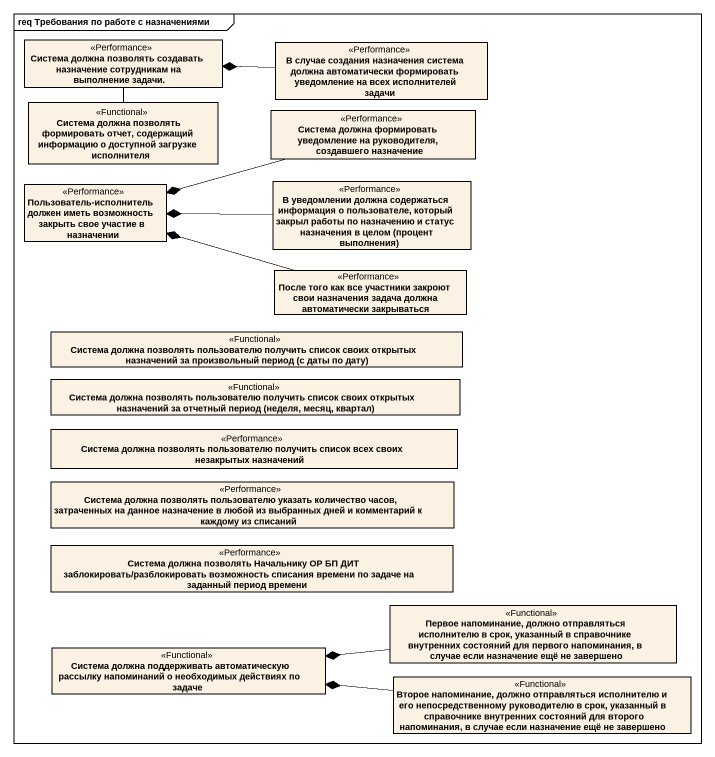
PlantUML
@startuml
mainframe req Требования по работе с назначениями
hide circle
hide empty members
class "Система должна позволять создавать назначение сотрудникам на выполнение задачи." as Система_должна_позволять <<Performance>>
class "В случае создания назначения система должна автоматически формировать уведомление на всех исполнителей задачи" as В_случае_создания <<Performance>>
class "Система должна позволять формировать отчет, содержащий информацию о доступной загрузке исполнителя" as Система_должна_позволять_2 <<Functional>>
class "Система должна формировать уведомление на руководителя, создавшего назначение" as Система_должна_формировать <<Performance>>
class "Пользователь-исполнитель должен иметь возможность закрыть свое участие в назначении" as Пользователь_исполнитель <<Performance>>
class "В уведомлении должна содержаться информация о пользователе, который закрыл работы по назначению и статус назначения в целом (процент выполнения)" as В_уведомлении_должна <<Performance>>
class "После того как все участники закроют свои назначения задача должна автоматически закрываться" as После_того_как_все <<Performance>>
class "Система должна позволять пользователю получить список своих открытых назначений за произвольный период (с даты по дату)" as Система_должна_позволять_3 <<Functional>>
class "Система должна позволять пользователю получить список своих открытых назначений за отчетный период (неделя, месяц, квартал)" as Система_должна_позволять_4 <<Functional>>
class "Система должна позволять пользователю получить список всех своих незакрытых назначений" as Система_должна_позволять_5 <<Performance>>
class "Система должна позволять пользователю указать количество часов, затраченных на данное назначение в любой из выбранных дней и комментарий к каждому из списаний" as Система_должна_позволять_6 <<Performance>>
class "Система должна позволять Начальнику ОР БП ДИТ заблокировать/разблокировать возможность списания времени по задаче на заданный период времени" as Система_должна_позволять_7 <<Performance>>
class "Первое напоминание, должно отправляться исполнителю в срок, указанный в справочнике внутренних состояний для первого напоминания, в случае если назначение ещё не завершено" as Первое_напоминание_должно <<Functional>>
class "Система должна поддерживать автоматическую рассылку напоминаний о необходимых действиях по задаче" as Система_должна_поддерживать <<Functional>>
class "Второе напоминание, должно отправляться исполнителю и его непосредственному руководителю в срок, указанный в справочнике внутренних состояний для второго напоминания, в случае если назначение ещё не завершено" as Второе_напоминание_должно <<Functional>>
Система_должна_позволять -- Система_должна_позволять_2
В_случае_создания -left-* Система_должна_позволять
Система_должна_формировать -left-* Пользователь_исполнитель
В_уведомлении_должна -left-* Пользователь_исполнитель
После_того_как_все -left-* Пользователь_исполнитель
Первое_напоминание_должно -left-* Система_должна_поддерживать
Второе_напоминание_должно -left-* Система_должна_поддерживать
@enduml
